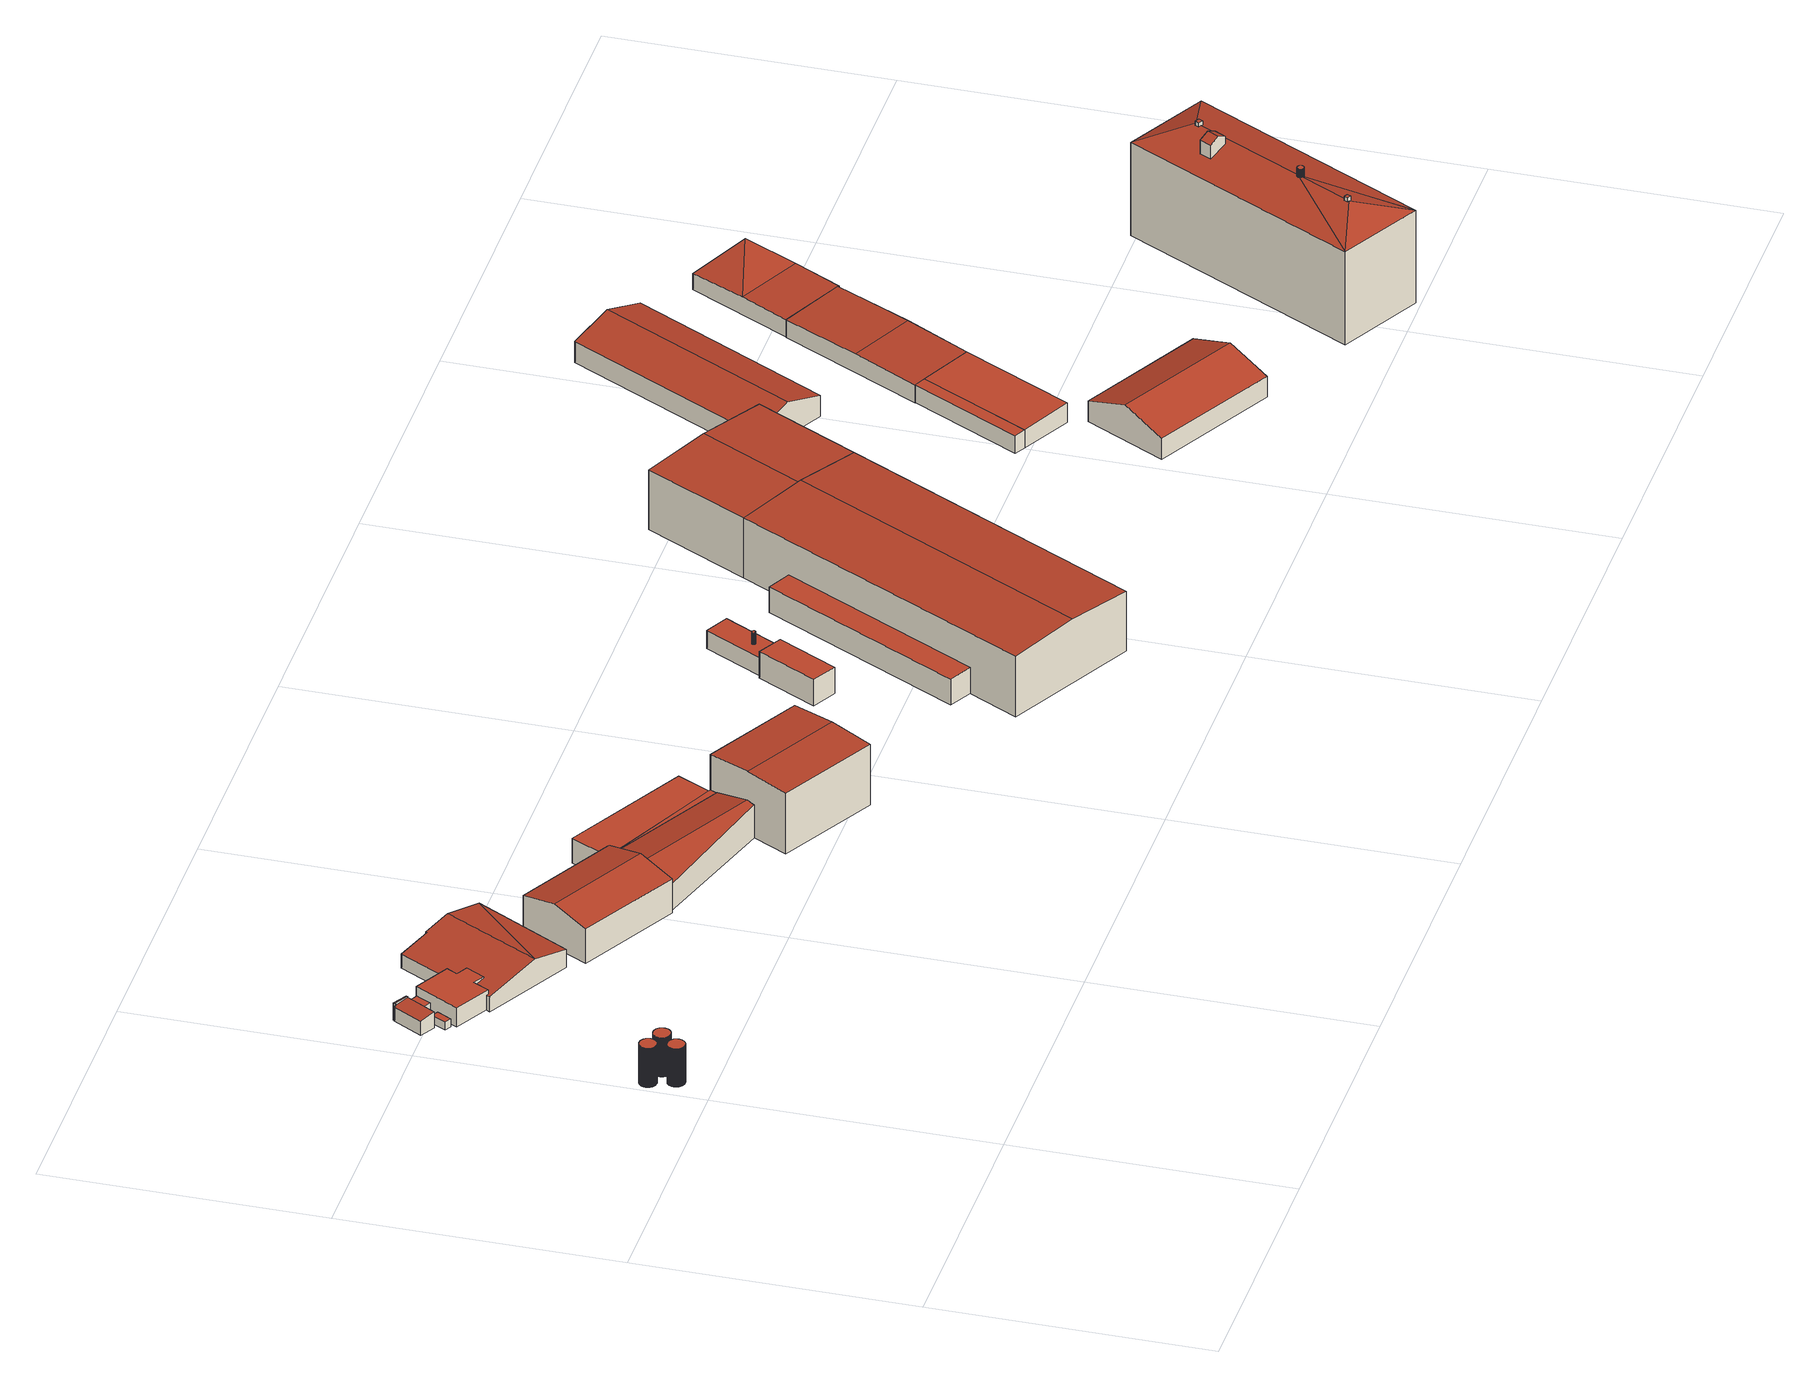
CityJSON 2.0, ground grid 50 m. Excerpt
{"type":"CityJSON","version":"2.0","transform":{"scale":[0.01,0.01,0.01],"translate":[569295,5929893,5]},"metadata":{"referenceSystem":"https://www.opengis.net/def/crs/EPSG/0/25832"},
"CityObjects":{
"building1":{"type":"Building","attributes":{"Grundfläche 2D":"7.147510","Grundhöhe NN":"5.407"},"geometry":[{"type":"Solid","lod":"3","boundaries":[[[[0,1,2,3,4,5,6,7,8,9,10,11,12,13,14,15,16,17,18,19,20,21,22,23,24,25,26,27,28,29,30,31,32,33,34,35,36,37,38,39,40,41,42,43,44,45,46,47,48,49,50,51,52,53,54,55,56,57,58,59,60,61,62,63,64,65,66,67,68,69,70,71,72,73,74,75,76,77,78,79,80,81,82,83,84,85,86,87,88,89,90,91,92,93,94,95,96,97,98,99]],[[100,101,7,6]],[[101,102,8,7]],[[102,103,9,8]],[[103,104,10,9]],[[104,105,11,10]],[[106,100,6,5]],[[107,108,99,98]],[[108,109,0,99]],[[109,110,1,0]],[[110,111,2,1]],[[111,112,3,2]],[[112,113,4,3]],[[113,106,5,4]],[[105,114,12,11]],[[114,115,13,12]],[[115,116,14,13]],[[116,117,15,14]],[[117,118,16,15]],[[118,119,17,16]],[[119,120,18,17]],[[120,121,19,18]],[[121,122,20,19]],[[122,123,21,20]],[[123,124,22,21]],[[124,125,23,22]],[[125,126,24,23]],[[126,127,25,24]],[[127,128,26,25]],[[128,129,27,26]],[[129,130,28,27]],[[130,131,29,28]],[[131,132,30,29]],[[132,133,31,30]],[[133,134,32,31]],[[134,135,33,32]],[[135,136,34,33]],[[136,137,35,34]],[[137,138,36,35]],[[138,139,37,36]],[[139,140,38,37]],[[140,141,39,38]],[[141,142,40,39]],[[142,143,41,40]],[[143,144,42,41]],[[144,145,43,42]],[[145,146,44,43]],[[146,147,45,44]],[[147,148,46,45]],[[148,149,47,46]],[[149,150,48,47]],[[150,151,49,48]],[[151,152,50,49]],[[152,153,51,50]],[[153,154,52,51]],[[154,155,53,52]],[[155,156,54,53]],[[156,157,55,54]],[[157,158,56,55]],[[158,159,57,56]],[[159,160,58,57]],[[160,161,59,58]],[[161,162,60,59]],[[162,163,61,60]],[[163,164,62,61]],[[164,165,63,62]],[[165,166,64,63]],[[166,167,65,64]],[[167,168,66,65]],[[168,169,67,66]],[[169,170,68,67]],[[170,171,69,68]],[[171,172,70,69]],[[172,173,71,70]],[[173,174,72,71]],[[174,175,73,72]],[[175,176,74,73]],[[176,177,75,74]],[[177,178,76,75]],[[178,179,77,76]],[[179,180,78,77]],[[180,181,79,78]],[[181,182,80,79]],[[182,183,81,80]],[[183,184,82,81]],[[184,185,83,82]],[[185,186,84,83]],[[186,187,85,84]],[[187,188,86,85]],[[188,189,87,86]],[[189,190,88,87]],[[190,191,89,88]],[[191,192,90,89]],[[192,193,91,90]],[[193,194,92,91]],[[194,195,93,92]],[[195,196,94,93]],[[196,197,95,94]],[[197,198,96,95]],[[198,199,97,96]],[[199,107,98,97]],[[199,198,197,196,195,194,193,192,191,190,189,188,187,186,185,184,183,182,181,180,179,178,177,176,175,174,173,172,171,170,169,168,167,166,165,164,163,162,161,160,159,158,157,156,155,154,153,152,151,150,149,148,147,146,145,144,143,142,141,140,139,138,137,136,135,134,133,132,131,130,129,128,127,126,125,124,123,122,121,120,119,118,117,116,115,114,105,104,103,102,101,100,106,113,112,111,110,109,108,107]]]],"semantics":{"surfaces":[{"type":"RoofSurface"},{"type":"WallSurface"},{"type":"GroundSurface"}],"values":[[0,1,1,1,1,1,1,1,1,1,1,1,1,1,1,1,1,1,1,1,1,1,1,1,1,1,1,1,1,1,1,1,1,1,1,1,1,1,1,1,1,1,1,1,1,1,1,1,1,1,1,1,1,1,1,1,1,1,1,1,1,1,1,1,1,1,1,1,1,1,1,1,1,1,1,1,1,1,1,1,1,1,1,1,1,1,1,1,1,1,1,1,1,1,1,1,1,1,1,1,1,2]]}}]},
"building2":{"type":"Building","attributes":{"Grundfläche 2D":"7.147844","Grundhöhe NN":"5.331"},"geometry":[{"type":"Solid","lod":"3","boundaries":[[[[200,201,202,203,204,205,206,207,208,209,210,211,212,213,214,215,216,217,218,219,220,221,222,223,224,225,226,227,228,229,230,231,232,233,234,235,236,237,238,239,240,241,242,243,244,245,246,247,248,249,250,251,252,253,254,255,256,257,258,259,260,261,262,263,264,265,266,267,268,269,270,271,272,273,274,275,276,277,278,279,280,281,282,283,284,285,286,287,288,289,290,291,292,293,294,295,296,297,298,299]],[[300,301,205,204]],[[301,302,206,205]],[[302,303,207,206]],[[303,304,208,207]],[[304,305,209,208]],[[306,300,204,203]],[[307,308,297,296]],[[308,309,298,297]],[[309,310,299,298]],[[310,311,200,299]],[[311,312,201,200]],[[312,313,202,201]],[[313,306,203,202]],[[305,314,210,209]],[[314,315,211,210]],[[315,316,212,211]],[[316,317,213,212]],[[317,318,214,213]],[[318,319,215,214]],[[319,320,216,215]],[[320,321,217,216]],[[321,322,218,217]],[[322,323,219,218]],[[323,324,220,219]],[[324,325,221,220]],[[325,326,222,221]],[[326,327,223,222]],[[327,328,224,223]],[[328,329,225,224]],[[329,330,226,225]],[[330,331,227,226]],[[331,332,228,227]],[[332,333,229,228]],[[333,334,230,229]],[[334,335,231,230]],[[335,336,232,231]],[[336,337,233,232]],[[337,338,234,233]],[[338,339,235,234]],[[339,340,236,235]],[[340,341,237,236]],[[341,342,238,237]],[[342,343,239,238]],[[343,344,240,239]],[[344,345,241,240]],[[345,346,242,241]],[[346,347,243,242]],[[347,348,244,243]],[[348,349,245,244]],[[349,350,246,245]],[[350,351,247,246]],[[351,352,248,247]],[[352,353,249,248]],[[353,354,250,249]],[[354,355,251,250]],[[355,356,252,251]],[[356,357,253,252]],[[357,358,254,253]],[[358,359,255,254]],[[359,360,256,255]],[[360,361,257,256]],[[361,362,258,257]],[[362,363,259,258]],[[363,364,260,259]],[[364,365,261,260]],[[365,366,262,261]],[[366,367,263,262]],[[367,368,264,263]],[[368,369,265,264]],[[369,370,266,265]],[[370,371,267,266]],[[371,372,268,267]],[[372,373,269,268]],[[373,374,270,269]],[[374,375,271,270]],[[375,376,272,271]],[[376,377,273,272]],[[377,378,274,273]],[[378,379,275,274]],[[379,380,276,275]],[[380,381,277,276]],[[381,382,278,277]],[[382,383,279,278]],[[383,384,280,279]],[[384,385,281,280]],[[385,386,282,281]],[[386,387,283,282]],[[387,388,284,283]],[[388,389,285,284]],[[389,390,286,285]],[[390,391,287,286]],[[391,392,288,287]],[[392,393,289,288]],[[393,394,290,289]],[[394,395,291,290]],[[395,396,292,291]],[[396,397,293,292]],[[397,398,294,293]],[[398,399,295,294]],[[399,307,296,295]],[[308,307,399,398,397,396,395,394,393,392,391,390,389,388,387,386,385,384,383,382,381,380,379,378,377,376,375,374,373,372,371,370,369,368,367,366,365,364,363,362,361,360,359,358,357,356,355,354,353,352,351,350,349,348,347,346,345,344,343,342,341,340,339,338,337,336,335,334,333,332,331,330,329,328,327,326,325,324,323,322,321,320,319,318,317,316,315,314,305,304,303,302,301,300,306,313,312,311,310,309]]]],"semantics":{"surfaces":[{"type":"RoofSurface"},{"type":"WallSurface"},{"type":"GroundSurface"}],"values":[[0,1,1,1,1,1,1,1,1,1,1,1,1,1,1,1,1,1,1,1,1,1,1,1,1,1,1,1,1,1,1,1,1,1,1,1,1,1,1,1,1,1,1,1,1,1,1,1,1,1,1,1,1,1,1,1,1,1,1,1,1,1,1,1,1,1,1,1,1,1,1,1,1,1,1,1,1,1,1,1,1,1,1,1,1,1,1,1,1,1,1,1,1,1,1,1,1,1,1,1,1,2]]}}]},
"building3":{"type":"Building","attributes":{"Grundfläche 2D":"7.147663","Grundhöhe NN":"5.298"},"geometry":[{"type":"Solid","lod":"3","boundaries":[[[[400,401,402,403,404,405,406,407,408,409,410,411,412,413,414,415,416,417,418,419,420,421,422,423,424,425,426,427,428,429,430,431,432,433,434,435,436,437,438,439,440,441,442,443,444,445,446,447,448,449,450,451,452,453,454,455,456,457,458,459,460,461,462,463,464,465,466,467,468,469,470,471,472,473,474,475,476,477,478,479,480,481,482,483,484,485,486,487,488,489,490,491,492,493,494,495,496,497,498,499]],[[500,501,405,404]],[[501,502,406,405]],[[502,503,407,406]],[[503,504,408,407]],[[504,505,409,408]],[[506,500,404,403]],[[507,508,497,496]],[[508,509,498,497]],[[509,510,499,498]],[[510,511,400,499]],[[511,512,401,400]],[[512,513,402,401]],[[513,506,403,402]],[[505,514,410,409]],[[514,515,411,410]],[[515,516,412,411]],[[516,517,413,412]],[[517,518,414,413]],[[518,519,415,414]],[[519,520,416,415]],[[520,521,417,416]],[[521,522,418,417]],[[522,523,419,418]],[[523,524,420,419]],[[524,525,421,420]],[[525,526,422,421]],[[526,527,423,422]],[[527,528,424,423]],[[528,529,425,424]],[[529,530,426,425]],[[530,531,427,426]],[[531,532,428,427]],[[532,533,429,428]],[[533,534,430,429]],[[534,535,431,430]],[[535,536,432,431]],[[536,537,433,432]],[[537,538,434,433]],[[538,539,435,434]],[[539,540,436,435]],[[540,541,437,436]],[[541,542,438,437]],[[542,543,439,438]],[[543,544,440,439]],[[544,545,441,440]],[[545,546,442,441]],[[546,547,443,442]],[[547,548,444,443]],[[548,549,445,444]],[[549,550,446,445]],[[550,551,447,446]],[[551,552,448,447]],[[552,553,449,448]],[[553,554,450,449]],[[554,555,451,450]],[[555,556,452,451]],[[556,557,453,452]],[[557,558,454,453]],[[558,559,455,454]],[[559,560,456,455]],[[560,561,457,456]],[[561,562,458,457]],[[562,563,459,458]],[[563,564,460,459]],[[564,565,461,460]],[[565,566,462,461]],[[566,567,463,462]],[[567,568,464,463]],[[568,569,465,464]],[[569,570,466,465]],[[570,571,467,466]],[[571,572,468,467]],[[572,573,469,468]],[[573,574,470,469]],[[574,575,471,470]],[[575,576,472,471]],[[576,577,473,472]],[[577,578,474,473]],[[578,579,475,474]],[[579,580,476,475]],[[580,581,477,476]],[[581,582,478,477]],[[582,583,479,478]],[[583,584,480,479]],[[584,585,481,480]],[[585,586,482,481]],[[586,587,483,482]],[[587,588,484,483]],[[588,589,485,484]],[[589,590,486,485]],[[590,591,487,486]],[[591,592,488,487]],[[592,593,489,488]],[[593,594,490,489]],[[594,595,491,490]],[[595,596,492,491]],[[596,597,493,492]],[[597,598,494,493]],[[598,599,495,494]],[[599,507,496,495]],[[508,507,599,598,597,596,595,594,593,592,591,590,589,588,587,586,585,584,583,582,581,580,579,578,577,576,575,574,573,572,571,570,569,568,567,566,565,564,563,562,561,560,559,558,557,556,555,554,553,552,551,550,549,548,547,546,545,544,543,542,541,540,539,538,537,536,535,534,533,532,531,530,529,528,527,526,525,524,523,522,521,520,519,518,517,516,515,514,505,504,503,502,501,500,506,513,512,511,510,509]]]],"semantics":{"surfaces":[{"type":"RoofSurface"},{"type":"WallSurface"},{"type":"GroundSurface"}],"values":[[0,1,1,1,1,1,1,1,1,1,1,1,1,1,1,1,1,1,1,1,1,1,1,1,1,1,1,1,1,1,1,1,1,1,1,1,1,1,1,1,1,1,1,1,1,1,1,1,1,1,1,1,1,1,1,1,1,1,1,1,1,1,1,1,1,1,1,1,1,1,1,1,1,1,1,1,1,1,1,1,1,1,1,1,1,1,1,1,1,1,1,1,1,1,1,1,1,1,1,1,1,2]]}}]},
"building4":{"type":"Building","attributes":{"Grundfläche 2D":"3.763369","Grundhöhe NN":"5.237"},"geometry":[{"type":"Solid","lod":"3","boundaries":[[[[600,601,602,603]],[[604,605,603,602]],[[605,606,600,603]],[[606,607,601,600]],[[607,604,602,601]],[[607,606,605,604]]]],"semantics":{"surfaces":[{"type":"RoofSurface"},{"type":"WallSurface"},{"type":"GroundSurface"}],"values":[[0,1,1,1,1,2]]}}]},
"building5":{"type":"Building","attributes":{"Grundfläche 2D":"20.576118","Grundhöhe NN":"5.367"},"children":["building5-1"],"geometry":[{"type":"Solid","lod":"3","boundaries":[[[[608,609,610,611,612,613,614]],[[613,612,615,616]],[[614,613,616,617]],[[608,614,617,618]],[[609,608,618,619]],[[610,609,619,620]],[[612,611,610,620,615]],[[620,619,618,617,616,615]]]],"semantics":{"surfaces":[{"type":"RoofSurface"},{"type":"WallSurface"},{"type":"GroundSurface"}],"values":[[0,1,1,1,1,1,1,2]]}}]},
"building5-1":{"type":"BuildingInstallation","parents":["building5"],"geometry":[{"type":"MultiSurface","lod":"3","boundaries":[[[621,622,623,624,625,626]],[[613,614,626,625]],[[614,627,621,626]],[[622,621,627,628]],[[628,611,623,622]],[[611,612,624,623]],[[612,613,625,624]]],"semantics":{"surfaces":[{"type":"RoofSurface"},{"type":"WallSurface"}],"values":[0,1,1,1,1,1,1]}}]},
"building6":{"type":"Building","attributes":{"Grundfläche 2D":"429.642493","Grundhöhe NN":"5.237"},"geometry":[{"type":"Solid","lod":"3","boundaries":[[[[629,630,631,632]],[[633,634,635,636,637,638,639,640]],[[641,642,643]],[[644,642,641]],[[645,646,647,648,649,650,651,652,653,642,644,654,655,656]],[[629,632,657,658]],[[630,629,658,659]],[[631,630,659,660]],[[651,640,639,661,662,652]],[[640,651,650,633]],[[633,650,649,634]],[[634,649,648,635]],[[635,648,647,636]],[[636,647,646,637]],[[663,638,637,646,645,664]],[[631,660,661,639,638,663,657,632]],[[653,652,662,665]],[[643,642,653,665,666]],[[641,643,666,667]],[[654,644,641,667,668]],[[655,654,668,669]],[[656,655,669,670]],[[645,656,670,664]],[[669,668,667,666,665,662,661,660,659,658,657,663,664,670]]]],"semantics":{"surfaces":[{"type":"RoofSurface"},{"type":"WallSurface"},{"type":"GroundSurface"}],"values":[[0,0,0,0,0,1,1,1,1,1,1,1,1,1,1,1,1,1,1,1,1,1,1,2]]}}]},
"building7":{"type":"Building","attributes":{"Grundfläche 2D":"288.413130","Grundhöhe NN":"5.109"},"geometry":[{"type":"Solid","lod":"3","boundaries":[[[[671,672,673,674]],[[675,676,677,678,679,674,673]],[[672,671,680,681]],[[682,683,677,676,675,673,672,681,684]],[[679,678,677,683,685]],[[680,671,674,679,685]],[[683,682,684,681,680,685]]]],"semantics":{"surfaces":[{"type":"RoofSurface"},{"type":"WallSurface"},{"type":"GroundSurface"}],"values":[[0,0,1,1,1,1,2]]}}]},
"building8":{"type":"Building","attributes":{"Grundfläche 2D":"485.719200","Grundhöhe NN":"5.127"},"geometry":[{"type":"Solid","lod":"3","boundaries":[[[[686,687,688,689]],[[690,691,692,689,693]],[[686,689,692]],[[694,695,696,697]],[[698,695,694,699]],[[689,688,700,701]],[[693,689,701,702]],[[690,693,702,703]],[[691,690,703,704]],[[686,692,705,706]],[[692,691,704,705]],[[688,687,707,700]],[[697,696,708,709]],[[694,697,709,707,687,699]],[[699,687,686,698]],[[695,698,686,706,708,696]],[[700,707,709,708,706,705,704,703,702,701]]]],"semantics":{"surfaces":[{"type":"RoofSurface"},{"type":"WallSurface"},{"type":"GroundSurface"}],"values":[[0,0,0,0,0,1,1,1,1,1,1,1,1,1,1,1,2]]}}]},
"building9":{"type":"Building","attributes":{"Grundfläche 2D":"340.410345","Grundhöhe NN":"5.158"},"geometry":[{"type":"Solid","lod":"3","boundaries":[[[[710,711,712,713]],[[713,712,714,715,716]],[[711,710,717,718]],[[714,712,711,718,719]],[[715,714,719,720]],[[710,713,716,715,720,717]],[[719,718,717,720]]]],"semantics":{"surfaces":[{"type":"RoofSurface"},{"type":"WallSurface"},{"type":"GroundSurface"}],"values":[[0,0,1,1,1,1,2]]}}]},
"building10":{"type":"Building","attributes":{"Grundfläche 2D":"60.386013","Grundhöhe NN":"5.785"},"geometry":[{"type":"Solid","lod":"3","boundaries":[[[[721,722,723,724]],[[725,726,724,723]],[[726,727,721,724]],[[727,728,722,721]],[[728,725,723,722]],[[728,727,726,725]]]],"semantics":{"surfaces":[{"type":"RoofSurface"},{"type":"WallSurface"},{"type":"GroundSurface"}],"values":[[0,1,1,1,1,2]]}}]},
"building11":{"type":"Building","attributes":{"Grundfläche 2D":"55.711279","Grundhöhe NN":"5.785"},"children":["building11-1"],"geometry":[{"type":"Solid","lod":"3","boundaries":[[[[729,730,731,732]],[[733,734,732,731]],[[734,735,729,732]],[[735,736,730,729]],[[736,733,731,730]],[[736,735,734,733]]]],"semantics":{"surfaces":[{"type":"RoofSurface"},{"type":"WallSurface"},{"type":"GroundSurface"}],"values":[[0,1,1,1,1,2]]}}]},
"building11-1":{"type":"BuildingInstallation","parents":["building11"],"geometry":[{"type":"MultiSurface","lod":"3","boundaries":[[[737,738,739,740,741,742,743,744,745,746,747,748,749,750,751,752,753,754,755,756,757,758,759,760,761,762,763,764,765,766,767,768,769,770,771,772,773,774,775,776,777,778,779,780,781,782,783,784,785,786,787,788,789,790,791,792,793,794,795,796,797,798,799,800,801,802,803,804,805,806,807,808,809,810,811,812,813,814,815,816,817,818,819,820,821,822,823]],[[824,825,740,739]],[[825,826,741,740]],[[826,827,742,741]],[[827,828,743,742]],[[828,829,744,743]],[[829,830,745,744]],[[830,831,746,745]],[[831,832,747,746]],[[832,833,748,747]],[[834,835,824,739,738,737]],[[833,836,749,748]],[[836,837,750,749]],[[837,838,751,750]],[[838,839,752,751]],[[839,840,753,752]],[[840,841,754,753]],[[841,842,755,754]],[[842,843,756,755]],[[843,844,757,756]],[[844,845,758,757]],[[845,846,759,758]],[[846,847,760,759]],[[847,848,761,760]],[[848,849,762,761]],[[849,850,763,762]],[[850,851,764,763]],[[851,852,765,764]],[[852,853,766,765]],[[853,854,767,766]],[[854,855,768,767]],[[855,856,769,768]],[[856,857,770,769]],[[857,858,771,770]],[[858,859,772,771]],[[859,860,773,772]],[[860,861,774,773]],[[861,862,775,774]],[[862,863,776,775]],[[863,864,777,776]],[[864,865,778,777]],[[865,866,779,778]],[[866,867,780,779]],[[867,868,781,780]],[[868,869,782,781]],[[869,870,783,782]],[[870,871,784,783]],[[871,872,873,786,785,784]],[[873,874,787,786]],[[874,875,788,787]],[[875,876,789,788]],[[876,877,790,789]],[[877,878,791,790]],[[878,879,792,791]],[[879,880,793,792]],[[880,881,794,793]],[[881,882,795,794]],[[882,883,796,795]],[[883,884,797,796]],[[884,885,798,797]],[[885,886,799,798]],[[886,887,800,799]],[[887,888,801,800]],[[888,889,802,801]],[[889,890,803,802]],[[890,891,892,805,804,803]],[[892,893,806,805]],[[893,894,807,806]],[[894,895,808,807]],[[895,896,809,808]],[[896,897,810,809]],[[897,898,811,810]],[[898,899,812,811]],[[899,900,813,812]],[[900,901,814,813]],[[901,902,815,814]],[[902,903,816,815]],[[903,904,817,816]],[[904,905,818,817]],[[905,906,819,818]],[[906,907,820,819]],[[907,908,821,820]],[[908,909,822,821]],[[909,910,823,822]],[[910,834,737,823]]],"semantics":{"surfaces":[{"type":"RoofSurface"},{"type":"WallSurface"}],"values":[0,1,1,1,1,1,1,1,1,1,1,1,1,1,1,1,1,1,1,1,1,1,1,1,1,1,1,1,1,1,1,1,1,1,1,1,1,1,1,1,1,1,1,1,1,1,1,1,1,1,1,1,1,1,1,1,1,1,1,1,1,1,1,1,1,1,1,1,1,1,1,1,1,1,1,1,1,1,1,1,1,1,1,1,1]}}]},
"building12":{"type":"Building","attributes":{"Grundfläche 2D":"2357.462757","Grundhöhe NN":"5.576"},"geometry":[{"type":"Solid","lod":"3","boundaries":[[[[911,912,913,914]],[[914,915,916,911]],[[917,918,919,920]],[[918,913,921,919]],[[922,923,924,925]],[[912,911,916,926,927]],[[913,912,927,928]],[[914,913,918,917,915]],[[923,929,926,916,915,917,930,931,924]],[[921,913,928,932]],[[920,919,921,932,933]],[[917,920,933,930]],[[925,924,931,934]],[[922,925,934,935]],[[923,922,935,929]],[[929,935,934,931,930,933,932,928,927,926]]]],"semantics":{"surfaces":[{"type":"RoofSurface"},{"type":"WallSurface"},{"type":"GroundSurface"}],"values":[[0,0,0,0,0,1,1,1,1,1,1,1,1,1,1,2]]}}]},
"building13":{"type":"Building","attributes":{"Grundfläche 2D":"304.319458","Grundhöhe NN":"5.576"},"geometry":[{"type":"Solid","lod":"3","boundaries":[[[[936,937,938,939]],[[940,937,936,941]],[[939,938,942,943]],[[941,936,939,943,944]],[[940,941,944,945]],[[942,938,937,940,945]],[[943,942,945,944]]]],"semantics":{"surfaces":[{"type":"RoofSurface"},{"type":"WallSurface"},{"type":"GroundSurface"}],"values":[[0,0,1,1,1,1,2]]}}]},
"building14":{"type":"Building","attributes":{"Grundfläche 2D":"49.724944","Grundhöhe NN":"5.821"},"geometry":[{"type":"Solid","lod":"3","boundaries":[[[[946,947,948,949]],[[950,951,949,948]],[[951,952,946,949]],[[952,953,947,946]],[[953,950,948,947]],[[953,952,951,950]]]],"semantics":{"surfaces":[{"type":"RoofSurface"},{"type":"WallSurface"},{"type":"GroundSurface"}],"values":[[0,1,1,1,1,2]]}}]},
"building15":{"type":"Building","attributes":{"Grundfläche 2D":"414.294428","Grundhöhe NN":"5.742"},"geometry":[{"type":"Solid","lod":"3","boundaries":[[[[954,955,956,957]],[[958,955,954,959]],[[957,956,960,961]],[[959,954,957,961,962]],[[958,959,962,963]],[[960,956,955,958,963]],[[961,960,963,962]]]],"semantics":{"surfaces":[{"type":"RoofSurface"},{"type":"WallSurface"},{"type":"GroundSurface"}],"values":[[0,0,1,1,1,1,2]]}}]},
"building16":{"type":"Building","attributes":{"Grundfläche 2D":"228.151997","Grundhöhe NN":"5.832"},"geometry":[{"type":"Solid","lod":"3","boundaries":[[[[946,949,964,965]],[[966,967,965,964]],[[967,968,946,965]],[[968,969,949,946]],[[969,966,964,949]],[[969,968,967,966]]]],"semantics":{"surfaces":[{"type":"RoofSurface"},{"type":"WallSurface"},{"type":"GroundSurface"}],"values":[[0,1,1,1,1,2]]}}]},
"building17":{"type":"Building","attributes":{"Grundfläche 2D":"628.542324","Grundhöhe NN":"5.663"},"geometry":[{"type":"Solid","lod":"3","boundaries":[[[[970,971,972,973]],[[974,970,973,975]],[[975,973,972,976,977]],[[974,975,977,978]],[[971,970,974,978,979]],[[972,971,979,976]],[[977,976,979,978]]]],"semantics":{"surfaces":[{"type":"RoofSurface"},{"type":"WallSurface"},{"type":"GroundSurface"}],"values":[[0,0,1,1,1,1,2]]}}]},
"building18":{"type":"Building","attributes":{"Grundfläche 2D":"619.925967","Grundhöhe NN":"5.713"},"geometry":[{"type":"Solid","lod":"3","boundaries":[[[[980,981,982,983,984]],[[981,980,985]],[[981,985,986]],[[987,988,989,990]],[[991,992,988,987,993]],[[984,983,994,995]],[[985,980,984,995,996]],[[986,985,996,997]],[[998,982,981,986,997]],[[990,989,999,1000]],[[987,990,1000,994,983,993]],[[1001,992,991,993,983,982,998]],[[999,989,988,992,1001]],[[997,996,995,994,1000,999,1001,998]]]],"semantics":{"surfaces":[{"type":"RoofSurface"},{"type":"WallSurface"},{"type":"GroundSurface"}],"values":[[0,0,0,0,0,1,1,1,1,1,1,1,1,2]]}}]},
"building19":{"type":"Building","attributes":{"Grundfläche 2D":"809.783018","Grundhöhe NN":"5.558"},"children":["building19-1","building19-2","building19-3","building19-4"],"geometry":[{"type":"Solid","lod":"3","boundaries":[[[[1002,1003,1004]],[[1005,1006,1007,1008,1004,1009,1010]],[[1011,1012,1013,1004,1003,1014,1015]],[[1012,1010,1009]],[[1013,1012,1009,1004]],[[1006,1005,1010,1002,1016,1007]],[[1014,1003,1002,1017,1012,1011,1015]],[[1010,1012,1017]],[[1010,1017,1002]],[[1008,1007,1016]],[[1018,1019,1002,1004]],[[1019,1020,1016,1002]],[[1020,1021,1008,1016]],[[1021,1018,1004,1008]],[[1021,1020,1019,1018]]]],"semantics":{"surfaces":[{"type":"RoofSurface"},{"type":"WallSurface"},{"type":"GroundSurface"}],"values":[[0,0,0,0,0,0,0,0,0,0,1,1,1,1,2]]}}]},
"building19-1":{"type":"BuildingInstallation","parents":["building19"],"geometry":[{"type":"MultiSurface","lod":"3","boundaries":[[[1022,1023,1024,1025]],[[1026,1022,1025,1027]],[[1028,1029,1027,1025,1024]],[[1029,1030,1026,1027]],[[1026,1030,1031,1023,1022]],[[1024,1023,1031,1028]]],"semantics":{"surfaces":[{"type":"RoofSurface"},{"type":"WallSurface"}],"values":[0,0,1,1,1,1]}}]},
"building19-2":{"type":"BuildingInstallation","parents":["building19"],"geometry":[{"type":"MultiSurface","lod":"3","boundaries":[[[1032,1033,1034,1035]],[[1036,1033,1032,1037,1005]],[[1034,1033,1036,1038]],[[1006,1039,1035,1034,1038]],[[1032,1035,1039,1037]]],"semantics":{"surfaces":[{"type":"RoofSurface"},{"type":"WallSurface"}],"values":[0,1,1,1,1]}}]},
"building19-3":{"type":"BuildingInstallation","parents":["building19"],"geometry":[{"type":"MultiSurface","lod":"3","boundaries":[[[1040,1041,1042,1043,1044]],[[1014,1045,1042,1041,1046]],[[1043,1042,1045,1047]],[[1040,1044,1043,1047,1015,1048]],[[1041,1040,1048,1046]]],"semantics":{"surfaces":[{"type":"RoofSurface"},{"type":"WallSurface"}],"values":[0,1,1,1,1]}}]},
"building19-4":{"type":"BuildingInstallation","parents":["building19"],"geometry":[{"type":"MultiSurface","lod":"3","boundaries":[[[1049,1050,1051,1052,1053,1054,1055,1056,1057,1058,1059,1060,1061,1062,1063,1064,1065,1066,1067,1068,1069,1070,1071,1072,1073,1074,1075,1076,1077,1078,1079,1080,1081,1082,1083,1084,1085,1086,1087,1088,1089,1090,1091,1092,1093,1094,1095,1096,1097,1098,1099,1100,1101,1102,1103,1104,1105,1106,1107,1108,1109,1110,1111,1112,1113,1114,1115,1116,1117,1118,1119,1120,1121,1122,1123,1124,1125,1126,1127,1128,1129,1130,1131,1132,1133,1134,1135,1136,1137,1138,1139,1140,1141,1142,1143,1144,1145,1146,1147,1148,1149]],[[1150,1151,1052,1051]],[[1151,1152,1053,1052]],[[1152,1153,1054,1053]],[[1153,1154,1055,1054]],[[1154,1155,1056,1055]],[[1155,1156,1057,1056]],[[1157,1158,1146,1145]],[[1158,1159,1147,1146]],[[1159,1160,1148,1147]],[[1160,1161,1149,1148]],[[1161,1010,1049,1149]],[[1010,1162,1050,1049]],[[1162,1150,1051,1050]],[[1156,1163,1058,1057]],[[1163,1164,1059,1058]],[[1164,1165,1060,1059]],[[1165,1166,1061,1060]],[[1166,1167,1062,1061]],[[1167,1168,1063,1062]],[[1168,1169,1064,1063]],[[1169,1170,1065,1064]],[[1170,1171,1066,1065]],[[1171,1172,1067,1066]],[[1172,1173,1068,1067]],[[1173,1174,1069,1068]],[[1174,1175,1070,1069]],[[1175,1176,1071,1070]],[[1176,1177,1072,1071]],[[1073,1072,1177,1009]],[[1009,1013,1074,1073]],[[1075,1074,1013,1178]],[[1178,1179,1076,1075]],[[1179,1180,1077,1076]],[[1180,1181,1078,1077]],[[1181,1182,1079,1078]],[[1182,1183,1080,1079]],[[1183,1184,1081,1080]],[[1184,1185,1082,1081]],[[1185,1186,1083,1082]],[[1084,1083,1186,1187]],[[1187,1188,1085,1084]],[[1188,1189,1086,1085]],[[1189,1190,1087,1086]],[[1190,1011,1088,1087]],[[1011,1191,1089,1088]],[[1191,1192,1090,1089]],[[1192,1193,1091,1090]],[[1193,1194,1092,1091]],[[1194,1195,1093,1092]],[[1094,1093,1195,1196]],[[1196,1197,1095,1094]],[[1197,1198,1096,1095]],[[1198,1199,1097,1096]],[[1199,1200,1098,1097]],[[1200,1201,1099,1098]],[[1201,1202,1100,1099]],[[1202,1017,1101,1100]],[[1017,1203,1102,1101]],[[1203,1204,1103,1102]],[[1204,1205,1104,1103]],[[1205,1206,1105,1104]],[[1206,1207,1106,1105]],[[1207,1208,1107,1106]],[[1208,1209,1108,1107]],[[1209,1210,1109,1108]],[[1210,1211,1110,1109]],[[1211,1212,1111,1110]],[[1212,1213,1112,1111]],[[1213,1214,1113,1112]],[[1214,1215,1114,1113]],[[1215,1216,1115,1114]],[[1216,1217,1116,1115]],[[1217,1218,1117,1116]],[[1218,1219,1118,1117]],[[1219,1220,1119,1118]],[[1220,1221,1120,1119]],[[1221,1222,1121,1120]],[[1222,1223,1122,1121]],[[1223,1224,1123,1122]],[[1224,1225,1124,1123]],[[1225,1226,1125,1124]],[[1226,1227,1126,1125]],[[1227,1228,1127,1126]],[[1228,1229,1128,1127]],[[1229,1230,1129,1128]],[[1230,1231,1130,1129]],[[1231,1232,1131,1130]],[[1232,1233,1132,1131]],[[1233,1234,1133,1132]],[[1234,1235,1134,1133]],[[1235,1236,1135,1134]],[[1236,1237,1136,1135]],[[1237,1238,1137,1136]],[[1238,1239,1138,1137]],[[1239,1240,1139,1138]],[[1240,1241,1140,1139]],[[1241,1242,1141,1140]],[[1242,1243,1142,1141]],[[1243,1244,1143,1142]],[[1244,1245,1144,1143]],[[1245,1157,1145,1144]]],"semantics":{"surfaces":[{"type":"RoofSurface"},{"type":"WallSurface"}],"values":[0,1,1,1,1,1,1,1,1,1,1,1,1,1,1,1,1,1,1,1,1,1,1,1,1,1,1,1,1,1,1,1,1,1,1,1,1,1,1,1,1,1,1,1,1,1,1,1,1,1,1,1,1,1,1,1,1,1,1,1,1,1,1,1,1,1,1,1,1,1,1,1,1,1,1,1,1,1,1,1,1,1,1,1,1,1,1,1,1,1,1,1,1,1,1,1,1,1,1,1,1,1]}}]}
},
"vertices":[
[396,5782,781],[387,5784,781],[378,5786,781],[368,5787,781],[359,5787,781],[349,5787,781],[340,5787,781],[330,5785,781],[321,5784,781],[312,5781,781],[303,5778,781],[294,5775,781],[285,5771,781],[277,5766,781],[269,5761,781],[262,5755,781],[254,5749,781],[247,5743,781],[241,5736,781],[235,5729,781],[229,5721,781],[224,5713,781],[220,5704,781],[216,5696,781],[212,5687,781],[209,5678,781],[207,5669,781],[205,5659,781],[204,5650,781],[204,5641,781],[204,5631,781],[204,5622,781],[206,5612,781],[207,5603,781],[210,5594,781],[213,5585,781],[216,5576,781],[220,5567,781],[225,5559,781],[230,5551,781],[236,5543,781],[242,5536,781],[248,5529,781],[255,5523,781],[262,5517,781],[270,5511,781],[278,5506,781],[286,5502,781],[295,5498,781],[304,5494,781],[313,5491,781],[322,5489,781],[331,5487,781],[341,5486,781],[350,5486,781],[360,5486,781],[369,5486,781],[379,5488,781],[388,5489,781],[397,5492,781],[406,5495,781],[415,5498,781],[423,5502,781],[432,5507,781],[440,5512,781],[447,5518,781],[455,5524,781],[462,5530,781],[468,5537,781],[474,5544,781],[480,5552,781],[485,5560,781],[489,5568,781],[493,5577,781],[497,5586,781],[499,5595,781],[502,5604,781],[504,5613,781],[505,5623,781],[505,5632,781],[505,5642,781],[505,5651,781],[503,5661,781],[502,5670,781],[499,5679,781],[496,5688,781],[493,5697,781],[489,5705,781],[484,5714,781],[479,5722,781],[473,5729,781],[467,5737,781],[461,5743,781],[454,5750,781],[446,5756,781],[439,5762,781],[431,5767,781],[422,5771,781],[414,5775,781],[405,5779,781],[340,5787,41],[330,5785,41],[321,5784,41],[312,5781,41],[303,5778,41],[294,5775,41],[349,5787,41],[414,5775,41],[405,5779,41],[396,5782,41],[387,5784,41],[378,5786,41],[368,5787,41],[359,5787,41],[285,5771,41],[277,5766,41],[269,5761,41],[262,5755,41],[254,5749,41],[247,5743,41],[241,5736,41],[235,5729,41],[229,5721,41],[224,5713,41],[220,5704,41],[216,5696,41],[212,5687,41],[209,5678,41],[207,5669,41],[205,5659,41],[204,5650,41],[204,5641,41],[204,5631,41],[204,5622,41],[206,5612,41],[207,5603,41],[210,5594,41],[213,5585,41],[216,5576,41],[220,5567,41],[225,5559,41],[230,5551,41],[236,5543,41],[242,5536,41],[248,5529,41],[255,5523,41],[262,5517,41],[270,5511,41],[278,5506,41],[286,5502,41],[295,5498,41],[304,5494,41],[313,5491,41],[322,5489,41],[331,5487,41],[341,5486,41],[350,5486,41],[360,5486,41],[369,5486,41],[379,5488,41],[388,5489,41],[397,5492,41],[406,5495,41],[415,5498,41],[423,5502,41],[432,5507,41],[440,5512,41],[447,5518,41],[455,5524,41],[462,5530,41],[468,5537,41],[474,5544,41],[480,5552,41],[485,5560,41],[489,5568,41],[493,5577,41],[497,5586,41],[499,5595,41],[502,5604,41],[504,5613,41],[505,5623,41],[505,5632,41],[505,5642,41],[505,5651,41],[503,5661,41],[502,5670,41],[499,5679,41],[496,5688,41],[493,5697,41],[489,5705,41],[484,5714,41],[479,5722,41],[473,5729,41],[467,5737,41],[461,5743,41],[454,5750,41],[446,5756,41],[439,5762,41],[431,5767,41],[422,5771,41],
[256,6231,791],[247,6232,791],[237,6233,791],[228,6233,791],[218,6232,791],[209,6231,791],[199,6229,791],[190,6227,791],[181,6224,791],[173,6220,791],[164,6216,791],[156,6212,791],[148,6206,791],[140,6201,791],[133,6195,791],[126,6188,791],[119,6181,791],[113,6174,791],[108,6166,791],[103,6158,791],[98,6150,791],[94,6141,791],[91,6133,791],[88,6124,791],[86,6114,791],[84,6105,791],[83,6096,791],[82,6086,791],[82,6077,791],[83,6067,791],[84,6058,791],[86,6049,791],[88,6039,791],[91,6030,791],[95,6021,791],[99,6013,791],[103,6005,791],[108,5997,791],[114,5989,791],[120,5982,791],[127,5975,791],[134,5968,791],[141,5962,791],[149,5957,791],[157,5952,791],[165,5947,791],[174,5943,791],[182,5940,791],[191,5937,791],[201,5934,791],[210,5933,791],[219,5932,791],[229,5931,791],[238,5931,791],[248,5932,791],[257,5933,791],[266,5935,791],[276,5937,791],[285,5940,791],[293,5944,791],[302,5948,791],[310,5952,791],[318,5957,791],[326,5963,791],[333,5969,791],[340,5976,791],[346,5983,791],[353,5990,791],[358,5997,791],[363,6006,791],[368,6014,791],[372,6022,791],[375,6031,791],[378,6040,791],[380,6050,791],[382,6059,791],[383,6068,791],[384,6078,791],[384,6087,791],[383,6097,791],[382,6106,791],[380,6115,791],[378,6125,791],[375,6133,791],[371,6142,791],[367,6151,791],[363,6159,791],[357,6167,791],[352,6175,791],[346,6182,791],[339,6189,791],[332,6195,791],[325,6201,791],[317,6207,791],[309,6212,791],[301,6217,791],[292,6221,791],[284,6224,791],[275,6227,791],[265,6229,791],[218,6232,33],[209,6231,33],[199,6229,33],[190,6227,33],[181,6224,33],[173,6220,33],[228,6233,33],[292,6221,33],[284,6224,33],[275,6227,33],[265,6229,33],[256,6231,33],[247,6232,33],[237,6233,33],[164,6216,33],[156,6212,33],[148,6206,33],[140,6201,33],[133,6195,33],[126,6188,33],[119,6181,33],[113,6174,33],[108,6166,33],[103,6158,33],[98,6150,33],[94,6141,33],[91,6133,33],[88,6124,33],[86,6114,33],[84,6105,33],[83,6096,33],[82,6086,33],[82,6077,33],[83,6067,33],[84,6058,33],[86,6049,33],[88,6039,33],[91,6030,33],[95,6021,33],[99,6013,33],[103,6005,33],[108,5997,33],[114,5989,33],[120,5982,33],[127,5975,33],[134,5968,33],[141,5962,33],[149,5957,33],[157,5952,33],[165,5947,33],[174,5943,33],[182,5940,33],[191,5937,33],[201,5934,33],[210,5933,33],[219,5932,33],[229,5931,33],[238,5931,33],[248,5932,33],[257,5933,33],[266,5935,33],[276,5937,33],[285,5940,33],[293,5944,33],[302,5948,33],[310,5952,33],[318,5957,33],[326,5963,33],[333,5969,33],[340,5976,33],[346,5983,33],[353,5990,33],[358,5997,33],[363,6006,33],[368,6014,33],[372,6022,33],[375,6031,33],[378,6040,33],[380,6050,33],[382,6059,33],[383,6068,33],[384,6078,33],[384,6087,33],[383,6097,33],[382,6106,33],[380,6115,33],[378,6125,33],[375,6133,33],[371,6142,33],[367,6151,33],[363,6159,33],[357,6167,33],[352,6175,33],[346,6182,33],[339,6189,33],[332,6195,33],[325,6201,33],[317,6207,33],[309,6212,33],[301,6217,33],
[623,6095,788],[614,6096,788],[605,6097,788],[595,6097,788],[586,6096,788],[576,6095,788],[567,6093,788],[558,6091,788],[549,6088,788],[540,6084,788],[531,6080,788],[523,6075,788],[515,6070,788],[507,6065,788],[500,6059,788],[493,6052,788],[487,6045,788],[481,6038,788],[475,6030,788],[470,6022,788],[466,6014,788],[462,6005,788],[458,5996,788],[455,5988,788],[453,5978,788],[451,5969,788],[450,5960,788],[450,5950,788],[450,5941,788],[450,5931,788],[452,5922,788],[453,5912,788],[456,5903,788],[459,5894,788],[462,5886,788],[466,5877,788],[471,5869,788],[476,5861,788],[481,5853,788],[488,5846,788],[494,5839,788],[501,5832,788],[508,5826,788],[516,5821,788],[524,5816,788],[532,5811,788],[541,5807,788],[550,5804,788],[559,5801,788],[568,5799,788],[577,5797,788],[587,5796,788],[596,5795,788],[606,5795,788],[615,5796,788],[625,5797,788],[634,5799,788],[643,5801,788],[652,5804,788],[661,5808,788],[669,5812,788],[678,5816,788],[686,5821,788],[693,5827,788],[701,5833,788],[707,5840,788],[714,5846,788],[720,5854,788],[726,5862,788],[731,5870,788],[735,5878,788],[739,5887,788],[743,5895,788],[745,5904,788],[748,5913,788],[749,5923,788],[751,5932,788],[751,5942,788],[751,5951,788],[751,5961,788],[749,5970,788],[748,5979,788],[745,5988,788],[742,5997,788],[739,6006,788],[735,6015,788],[730,6023,788],[725,6031,788],[719,6039,788],[713,6046,788],[707,6053,788],[700,6059,788],[693,6066,788],[685,6071,788],[677,6076,788],[668,6081,788],[660,6085,788],[651,6088,788],[642,6091,788],[633,6093,788],[586,6096,30],[576,6095,30],[567,6093,30],[558,6091,30],[549,6088,30],[540,6084,30],[595,6097,30],[660,6085,30],[651,6088,30],[642,6091,30],[633,6093,30],[623,6095,30],[614,6096,30],[605,6097,30],[531,6080,30],[523,6075,30],[515,6070,30],[507,6065,30],[500,6059,30],[493,6052,30],[487,6045,30],[481,6038,30],[475,6030,30],[470,6022,30],[466,6014,30],[462,6005,30],[458,5996,30],[455,5988,30],[453,5978,30],[451,5969,30],[450,5960,30],[450,5950,30],[450,5941,30],[450,5931,30],[452,5922,30],[453,5912,30],[456,5903,30],[459,5894,30],[462,5886,30],[466,5877,30],[471,5869,30],[476,5861,30],[481,5853,30],[488,5846,30],[494,5839,30],[501,5832,30],[508,5826,30],[516,5821,30],[524,5816,30],[532,5811,30],[541,5807,30],[550,5804,30],[559,5801,30],[568,5799,30],[577,5797,30],[587,5796,30],[596,5795,30],[606,5795,30],[615,5796,30],[625,5797,30],[634,5799,30],[643,5801,30],[652,5804,30],[661,5808,30],[669,5812,30],[678,5816,30],[686,5821,30],[693,5827,30],[701,5833,30],[707,5840,30],[714,5846,30],[720,5854,30],[726,5862,30],[731,5870,30],[735,5878,30],[739,5887,30],[743,5895,30],[745,5904,30],[748,5913,30],[749,5923,30],[751,5932,30],[751,5942,30],[751,5951,30],[751,5961,30],[749,5970,30],[748,5979,30],[745,5988,30],[742,5997,30],[739,6006,30],[735,6015,30],[730,6023,30],[725,6031,30],[719,6039,30],[713,6046,30],[707,6053,30],[700,6059,30],[693,6066,30],[685,6071,30],[677,6076,30],[668,6081,30],
[1123,9884,181],[1009,9944,181],[872,9686,181],[986,9626,181],[872,9686,24],[986,9626,24],[1123,9884,24],[1009,9944,24],
[889,10552,316],[591,10026,313],[869,9869,344],[1174,10407,347],[1188,10431,347],[924,10580,317],[904,10544,317],[1188,10431,37],[924,10580,37],[904,10544,37],[889,10552,37],[591,10026,37],[869,9869,37],
[916,10537,360],[923,10550,360],[1174,10407,360],[1188,10431,360],[924,10580,360],[904,10544,360],[916,10537,319],[923,10550,319],
[1292,10396,222],[1147,10127,222],[1288,10051,222],[1433,10320,222],[1808,9459,397],[2017,9347,397],[2197,9681,397],[1986,9795,397],[2089,9987,397],[1441,10336,397],[1005,9525,397],[1656,9175,397],[4115,10000,391],[2531,8619,541],[3183,8268,375],[3458,10354,541],[2007,10031,300],[2089,9987,320],[1986,9795,320],[2197,9681,371],[2017,9347,371],[1808,9459,320],[1656,9175,320],[1619,9195,311],[1583,9129,311],[3005,10597,431],[2990,10571,431],[2453,10859,301],[1433,10320,24],[1292,10396,24],[1147,10127,24],[1288,10051,24],[1005,9525,24],[1619,9195,24],[1441,10336,24],[2007,10031,24],[1583,9129,24],[3183,8268,24],[4115,10000,24],[3005,10597,24],[2990,10571,24],[2453,10859,24],
[3401,7997,684],[5210,7035,684],[5538,7652,860],[3729,8614,860],[5541,7658,858],[5861,8260,708],[5871,8278,703],[5840,8294,703],[4062,9240,703],[3401,7997,11],[5210,7035,11],[5541,7658,11],[5871,8278,11],[5538,7652,11],[4062,9240,11],
[5861,8260,510],[8107,7065,510],[8177,7196,507],[8141,7215,507],[6216,9001,494],[5840,8294,510],[5871,8278,510],[8457,7809,494],[7787,6463,684],[5541,7658,684],[5229,7072,522],[7717,6332,650],[5861,8260,522],[8107,7065,522],[8177,7196,13],[8141,7215,13],[8457,7809,13],[6216,9001,13],[5840,8294,13],[5871,8278,13],[5861,8260,13],[8107,7065,13],[5229,7072,13],[7717,6332,13],
[7382,5703,1197],[9159,4758,1197],[9560,5511,1247],[7783,6456,1247],[9953,6251,1197],[8177,7196,1197],[7787,6463,1247],[7382,5703,16],[9159,4758,16],[9953,6251,16],[8177,7196,16],
[12665,7238,591],[12224,7471,591],[11657,6398,591],[12097,6166,591],[11657,6398,79],[12097,6166,79],[12665,7238,79],[12224,7471,79],
[13247,8308,441],[12833,8527,435],[12278,7474,435],[12691,7256,441],[12278,7474,79],[12691,7256,79],[13247,8308,79],[12833,8527,79],
[12669,7715,666],[12667,7716,666],[12665,7716,666],[12661,7717,666],[12659,7718,666],[12657,7718,666],[12655,7718,666],[12653,7718,666],[12651,7717,666],[12648,7717,666],[12646,7717,666],[12644,7716,666],[12641,7714,666],[12637,7712,666],[12635,7711,666],[12634,7710,666],[12632,7708,666],[12630,7705,666],[12628,7704,666],[12627,7702,666],[12626,7700,666],[12625,7699,666],[12624,7697,666],[12624,7695,666],[12623,7693,666],[12623,7691,666],[12623,7689,666],[12622,7687,666],[12622,7684,666],[12622,7682,666],[12623,7680,666],[12623,7676,666],[12624,7674,666],[12626,7671,666],[12627,7669,666],[12628,7667,666],[12629,7665,666],[12630,7664,666],[12632,7662,666],[12633,7661,666],[12635,7659,666],[12636,7658,666],[12638,7657,666],[12640,7656,666],[12642,7655,666],[12644,7654,666],[12645,7654,666],[12649,7653,666],[12652,7653,666],[12654,7652,666],[12656,7652,666],[12658,7652,666],[12660,7653,666],[12662,7653,666],[12664,7653,666],[12666,7654,666],[12668,7655,666],[12669,7656,666],[12673,7658,666],[12675,7659,666],[12676,7660,666],[12678,7662,666],[12681,7664,666],[12682,7666,666],[12683,7668,666],[12684,7670,666],[12685,7671,666],[12686,7673,666],[12686,7675,666],[12687,7679,666],[12688,7681,666],[12688,7683,666],[12688,7686,666],[12688,7688,666],[12688,7690,666],[12687,7692,666],[12687,7694,666],[12686,7696,666],[12685,7698,666],[12684,7699,666],[12682,7703,666],[12681,7705,666],[12680,7706,666],[12679,7708,666],[12676,7711,666],[12674,7712,666],[12672,7713,666],[12665,7716,438],[12661,7717,438],[12659,7718,438],[12657,7718,438],[12655,7718,438],[12653,7718,437],[12651,7717,437],[12648,7717,437],[12646,7717,437],[12644,7716,437],[12669,7715,438],[12667,7716,438],[12641,7714,437],[12637,7712,437],[12635,7711,437],[12634,7710,437],[12632,7708,437],[12630,7705,437],[12628,7704,437],[12627,7702,437],[12626,7700,437],[12625,7699,437],[12624,7697,437],[12624,7695,437],[12623,7693,437],[12623,7691,437],[12623,7689,437],[12622,7687,437],[12622,7684,437],[12622,7682,437],[12623,7680,437],[12623,7676,437],[12624,7674,437],[12626,7671,437],[12627,7669,437],[12628,7667,438],[12629,7665,438],[12630,7664,438],[12632,7662,438],[12633,7661,438],[12635,7659,438],[12636,7658,438],[12638,7657,438],[12640,7656,438],[12642,7655,438],[12644,7654,438],[12645,7654,438],[12649,7653,438],[12652,7653,438],[12654,7652,438],[12656,7652,438],[12658,7652,438],[12660,7653,438],[12662,7653,438],[12664,7653,438],[12666,7654,438],[12668,7655,438],[12669,7656,438],[12673,7658,438],[12675,7659,438],[12676,7660,438],[12678,7662,438],[12681,7664,438],[12682,7666,438],[12683,7668,438],[12684,7670,438],[12685,7671,438],[12686,7673,438],[12686,7675,438],[12687,7679,438],[12688,7681,438],[12688,7683,438],[12688,7686,438],[12688,7688,438],[12688,7690,438],[12687,7692,438],[12687,7694,438],[12686,7696,438],[12685,7698,438],[12684,7699,438],[12682,7703,438],[12681,7705,438],[12680,7706,438],[12679,7708,438],[12676,7711,438],[12674,7712,438],[12672,7713,438],
[13456,2505,1309],[14593,1912,1228],[17395,7282,1228],[16258,7875,1309],[15041,8510,1234],[12239,3140,1234],[15041,8510,1228],[16210,7900,1303],[17187,9770,1303],[16018,10380,1228],[18371,9152,1228],[12292,4256,560],[12708,4039,572],[14576,7618,572],[14160,7835,560],[12239,3140,58],[14593,1912,58],[17395,7282,58],[12708,4039,58],[15041,8510,58],[14576,7618,58],[18371,9152,58],[16018,10380,58],[14160,7835,58],[12292,4256,58],
[17786,7045,531],[15931,3501,531],[16263,3327,416],[18118,6871,416],[15589,3679,416],[17444,7224,416],[16263,3327,58],[18118,6871,58],[17444,7224,58],[15589,3679,58],
[20972,7069,433],[20772,7173,425],[19741,5193,425],[19936,5091,433],[19741,5193,82],[19936,5091,82],[20972,7069,82],[20772,7173,82],
[22826,2398,766],[20595,3569,766],[20215,2845,478],[22446,1675,478],[20979,4301,478],[23210,3130,478],[20215,2845,74],[22446,1675,74],[23210,3130,74],[20979,4301,74],
[20844,4618,469],[21876,6598,469],[20844,4618,83],[21876,6598,83],[20972,7069,83],[19936,5091,83],
[21160,12483,731],[20473,12845,481],[18599,9286,481],[19286,8924,731],[21855,12117,481],[19981,8558,481],[18599,9286,66],[19981,8558,66],[21855,12117,66],[20473,12845,66],
[23668,9978,469],[22552,10571,419],[22105,9712,400],[23201,9141,455],[23225,9128,456],[24187,10974,456],[23066,11558,381],[22481,7759,494],[21383,8345,431],[20772,7173,413],[21876,6598,463],[22105,9712,413],[22097,9716,413],[23201,9141,463],[23201,9141,71],[23225,9128,71],[24187,10974,71],[23066,11558,71],[22105,9712,71],[20772,7173,71],[21876,6598,71],[22097,9716,71],
[25810,75,1866],[25375,1085,2147],[24308,859,1866],[26904,4016,2147],[26941,4088,2147],[26947,4099,2147],[26517,5095,1866],[25844,2060,2136],[25910,2111,2147],[25859,2011,2147],[25908,2108,2147],[25844,2058,2136],[25380,1095,2147],[25415,1161,2147],[28020,4312,1866],[25903,1990,2131],[24308,859,56],[25810,75,56],[28020,4312,56],[26517,5095,56],
[26472,3775,2350],[26305,3859,2266],[26201,3654,2266],[26368,3570,2350],[26625,3697,2266],[26521,3492,2266],[26201,3654,1995],[26521,3492,2115],[26625,3697,2114],[26305,3859,1994],
[26865,4035,2213],[26946,3994,2213],[26983,4068,2213],[26901,4108,2213],[26946,3994,2131],[26865,4035,2133],[26983,4068,2132],[26901,4108,2132],
[25388,1174,2213],[25355,1108,2213],[25427,1072,2213],[25459,1138,2213],[25415,1161,2213],[25427,1072,2130],[25355,1108,2138],[25459,1138,2130],[25388,1174,2137],
[25910,2111,2297],[25906,2112,2297],[25902,2112,2297],[25898,2111,2297],[25894,2111,2297],[25891,2110,2297],[25887,2109,2297],[25883,2108,2297],[25880,2107,2297],[25877,2105,2297],[25873,2103,2297],[25870,2101,2297],[25867,2099,2297],[25864,2096,2297],[25861,2094,2297],[25859,2091,2297],[25856,2088,2297],[25854,2085,2297],[25852,2082,2297],[25850,2078,2297],[25849,2075,2297],[25847,2071,2297],[25846,2067,2297],[25845,2064,2297],[25844,2060,2297],[25844,2058,2297],[25844,2056,2297],[25844,2053,2297],[25844,2049,2297],[25844,2045,2297],[25845,2041,2297],[25845,2037,2297],[25846,2034,2297],[25847,2030,2297],[25849,2026,2297],[25851,2023,2297],[25852,2020,2297],[25855,2017,2297],[25857,2013,2297],[25859,2011,2297],[25862,2008,2297],[25865,2005,2297],[25868,2003,2297],[25871,2001,2297],[25874,1999,2297],[25877,1997,2297],[25881,1995,2297],[25884,1994,2297],[25888,1993,2297],[25892,1992,2297],[25895,1991,2297],[25899,1991,2297],[25903,1990,2297],[25907,1990,2297],[25911,1991,2297],[25914,1991,2297],[25918,1992,2297],[25922,1993,2297],[25925,1994,2297],[25929,1996,2297],[25932,1997,2297],[25936,1999,2297],[25939,2001,2297],[25942,2003,2297],[25945,2006,2297],[25948,2008,2297],[25950,2011,2297],[25953,2014,2297],[25955,2017,2297],[25957,2020,2297],[25959,2024,2297],[25960,2027,2297],[25962,2031,2297],[25963,2034,2297],[25964,2038,2297],[25964,2042,2297],[25965,2046,2297],[25965,2050,2297],[25965,2053,2297],[25965,2057,2297],[25964,2061,2297],[25964,2065,2297],[25963,2068,2297],[25961,2072,2297],[25960,2075,2297],[25958,2079,2297],[25956,2082,2297],[25954,2085,2297],[25952,2088,2297],[25950,2091,2297],[25947,2094,2297],[25944,2097,2297],[25941,2099,2297],[25938,2101,2297],[25935,2103,2297],[25932,2105,2297],[25928,2107,2297],[25925,2108,2297],[25921,2109,2297],[25917,2110,2297],[25914,2111,2297],[25902,2112,2145],[25898,2111,2144],[25894,2111,2143],[25891,2110,2142],[25887,2109,2141],[25883,2108,2140],[25880,2107,2139],[25928,2107,2141],[25925,2108,2142],[25921,2109,2143],[25917,2110,2145],[25914,2111,2146],[25906,2112,2146],[25877,2105,2138],[25873,2103,2138],[25870,2101,2137],[25867,2099,2136],[25864,2096,2136],[25861,2094,2135],[25859,2091,2135],[25856,2088,2135],[25854,2085,2135],[25852,2082,2134],[25850,2078,2134],[25849,2075,2135],[25847,2071,2135],[25846,2067,2135],[25845,2064,2135],[25844,2056,2136],[25844,2053,2136],[25844,2049,2137],[25844,2045,2138],[25845,2041,2138],[25845,2037,2139],[25846,2034,2140],[25847,2030,2141],[25849,2026,2142],[25851,2023,2143],[25852,2020,2144],[25855,2017,2145],[25857,2013,2146],[25862,2008,2146],[25865,2005,2144],[25868,2003,2143],[25871,2001,2142],[25874,1999,2141],[25877,1997,2139],[25881,1995,2138],[25884,1994,2137],[25888,1993,2136],[25892,1992,2134],[25895,1991,2133],[25899,1991,2132],[25907,1990,2129],[25911,1991,2128],[25914,1991,2127],[25918,1992,2126],[25922,1993,2125],[25925,1994,2124],[25929,1996,2124],[25932,1997,2123],[25936,1999,2122],[25939,2001,2122],[25942,2003,2121],[25945,2006,2121],[25948,2008,2120],[25950,2011,2120],[25953,2014,2120],[25955,2017,2119],[25957,2020,2119],[25959,2024,2119],[25960,2027,2119],[25962,2031,2120],[25963,2034,2120],[25964,2038,2120],[25964,2042,2120],[25965,2046,2121],[25965,2050,2121],[25965,2053,2122],[25965,2057,2123],[25964,2061,2123],[25964,2065,2124],[25963,2068,2125],[25961,2072,2126],[25960,2075,2127],[25958,2079,2128],[25956,2082,2129],[25954,2085,2130],[25952,2088,2131],[25950,2091,2132],[25947,2094,2134],[25944,2097,2135],[25941,2099,2136],[25938,2101,2137],[25935,2103,2138],[25932,2105,2140]
]}
